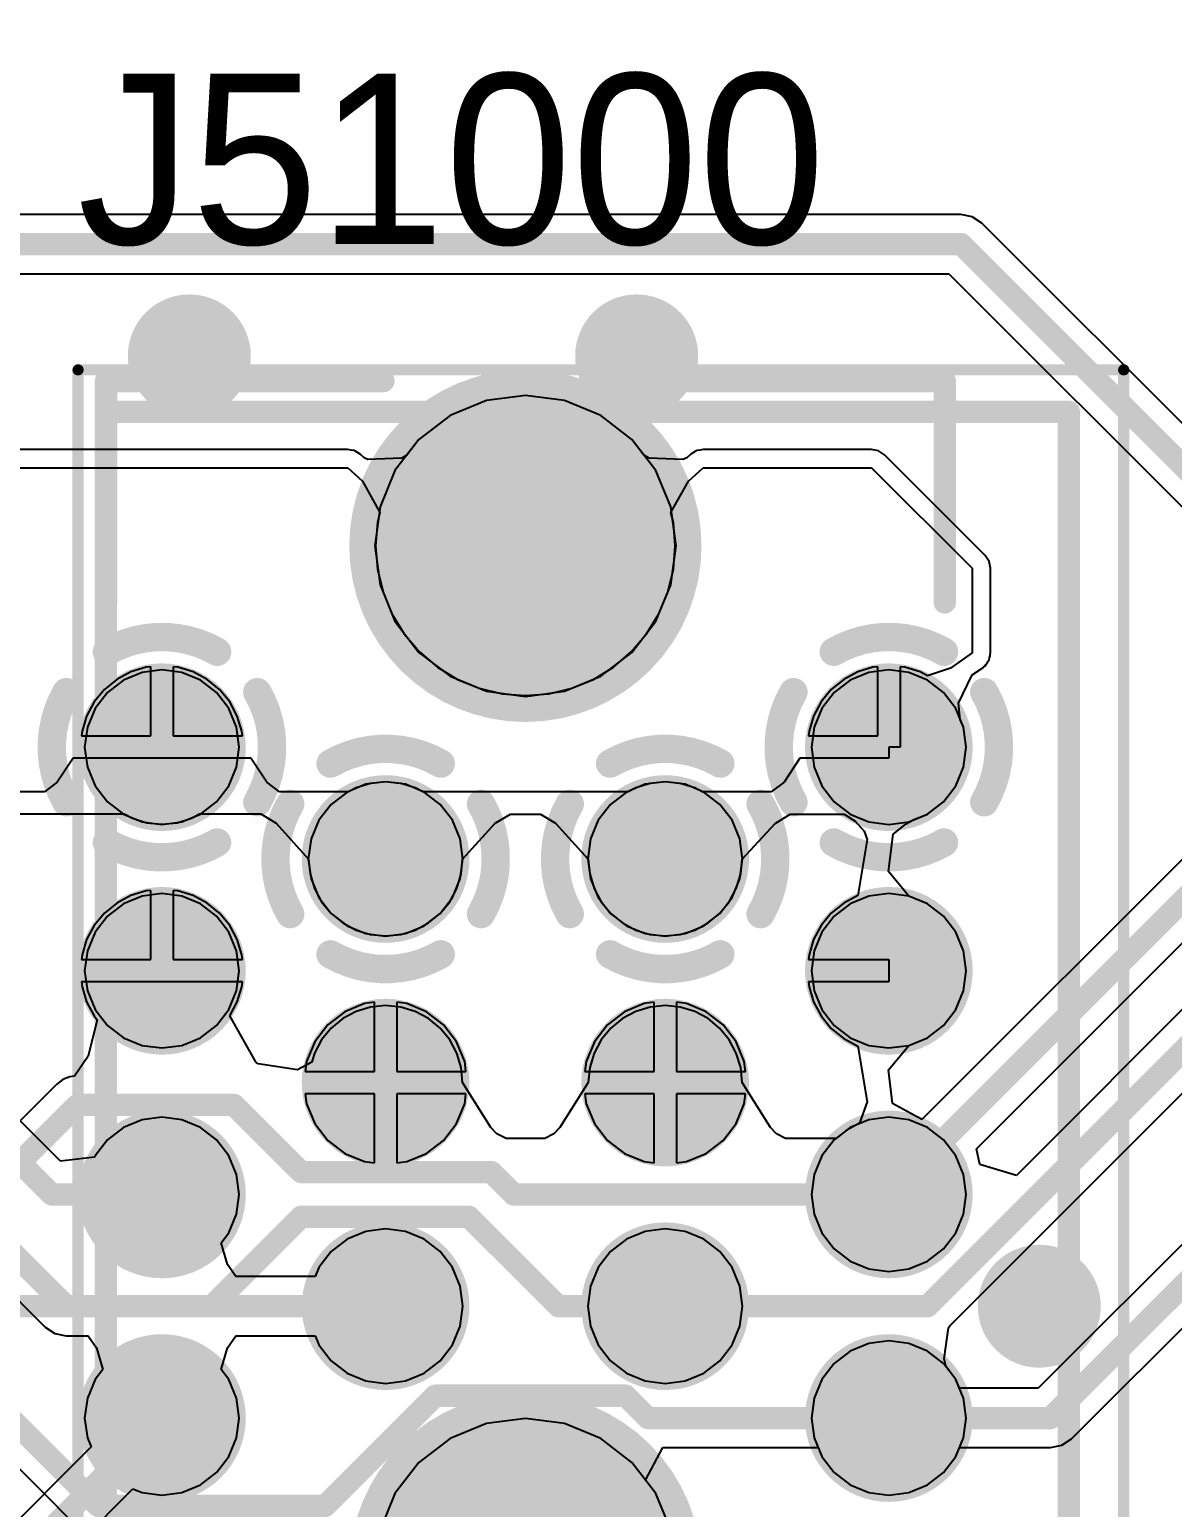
# Model space of a CAD drawing. Header units: millimetres. Extents: x 372 to 687, y 380 to 482.
# Drawn here: x 636.57 to 646.79, y 433.7 to 446.92 of the extents above; entities that cross this region are included whole.
import ezdxf

# ---------------------------------------------------------------- set-up
doc = ezdxf.new("R2010")
doc.units = ezdxf.units.MM
for name, color, linetype in [('BottomLayer', 5, 'Continuous'), ('BottomSolder', 6, 'Continuous'), ('InternalPlane1', 76, 'Continuous'), ('InternalPlane2', 16, 'Continuous'), ('Mechanical13', 56, 'Continuous'), ('Mechanical15', 56, 'Continuous'), ('MultiLayer', 9, 'Continuous'), ('PadHoleLayer', 156, 'Continuous'), ('TopLayer', 1, 'Continuous'), ('TopOverlay', 2, 'Continuous'), ('TopSolder', 216, 'Continuous'), ('ViaHoleLayer', 16, 'Continuous')]:
    doc.layers.add(name, color=color, linetype=linetype)

# ---------------------------------------------------------------- blocks, each defined once
blk = doc.blocks.new('PCI_E_______36P_337')
at = {"layer": 'BottomLayer'}
for points, const_width in [([(3.238, 3.245, 1), (3.763, 3.245, 1)], 0.525), ([(5.238, 3.245, 1), (5.763, 3.245, 1)], 0.525), ([(7.238, 3.245, 1), (7.763, 3.245, 1)], 0.525), ([(9.238, 3.245, 1), (9.763, 3.245, 1)], 0.525), ([(4.238, 1.245, 1), (4.763, 1.245, 1)], 0.525), ([(6.238, 1.245, 1), (6.763, 1.245, 1)], 0.525), ([(8.238, 1.245, 1), (8.763, 1.245, 1)], 0.525), ([(1.638, -0.005, 1), (2.663, -0.005, 1)], 1.025), ([(10.788, -0.005, 1), (11.813, -0.005, 1)], 1.025), ([(4.238, -1.255, 1), (4.763, -1.255, 1)], 0.525), ([(6.238, -1.255, 1), (6.763, -1.255, 1)], 0.525), ([(8.238, -1.255, 1), (8.763, -1.255, 1)], 0.525), ([(3.238, -3.255, 1), (3.763, -3.255, 1)], 0.525), ([(5.238, -3.255, 1), (5.763, -3.255, 1)], 0.525), ([(7.238, -3.255, 1), (7.763, -3.255, 1)], 0.525), ([(9.238, -3.255, 1), (9.763, -3.255, 1)], 0.525)]:
    blk.add_lwpolyline(points, format="xyb", close=True, dxfattribs=dict(at, const_width=const_width))
at = {"layer": 'BottomSolder'}
for points, const_width in [([(3.187, 3.245, 1), (3.814, 3.245, 1)], 0.627), ([(5.187, 3.245, 1), (5.814, 3.245, 1)], 0.627), ([(7.187, 3.245, 1), (7.814, 3.245, 1)], 0.627), ([(9.187, 3.245, 1), (9.814, 3.245, 1)], 0.627), ([(4.187, 1.245, 1), (4.814, 1.245, 1)], 0.627), ([(6.187, 1.245, 1), (6.814, 1.245, 1)], 0.627), ([(8.187, 1.245, 1), (8.814, 1.245, 1)], 0.627), ([(1.587, -0.005, 1), (2.714, -0.005, 1)], 1.127), ([(10.737, -0.005, 1), (11.864, -0.005, 1)], 1.127), ([(4.187, -1.255, 1), (4.814, -1.255, 1)], 0.627), ([(6.187, -1.255, 1), (6.814, -1.255, 1)], 0.627), ([(8.187, -1.255, 1), (8.814, -1.255, 1)], 0.627), ([(3.187, -3.255, 1), (3.814, -3.255, 1)], 0.627), ([(5.187, -3.255, 1), (5.814, -3.255, 1)], 0.627), ([(7.187, -3.255, 1), (7.814, -3.255, 1)], 0.627), ([(9.187, -3.255, 1), (9.814, -3.255, 1)], 0.627)]:
    blk.add_lwpolyline(points, format="xyb", close=True, dxfattribs=dict(at, const_width=const_width))
at = {"layer": 'InternalPlane1', "const_width": 0.254}
for points in [[(9.008, 4.098, -0.267949), (9.993, 4.098)], [(8.647, 2.752, -0.267949), (8.647, 3.737)], [(10.354, 3.737, -0.267949), (10.354, 2.752)], [(9.993, 2.392, -0.267949), (9.008, 2.392)], [(9.008, -2.402, -0.267949), (9.993, -2.402)], [(8.647, -3.748, -0.267949), (8.647, -2.763)], [(10.354, -2.763, -0.267949), (10.354, -3.748)], [(9.993, -4.108, -0.267949), (9.008, -4.108)]]:
    blk.add_lwpolyline(points, format="xyb", dxfattribs=at)
at = {"layer": 'InternalPlane1'}
for points, const_width in [([(8.944, 4.098, 1), (9.071, 4.098, 1)], 0.127), ([(9.929, 4.098, 1), (10.056, 4.098, 1)], 0.127), ([(3.125, 3.245, 1), (3.875, 3.245, 1)], 0.75), ([(5.125, 3.245, 1), (5.875, 3.245, 1)], 0.75), ([(7.125, 3.245, 1), (7.875, 3.245, 1)], 0.75), ([(8.584, 3.737, 1), (8.711, 3.737, 1)], 0.127), ([(10.29, 3.737, 1), (10.417, 3.737, 1)], 0.127), ([(8.584, 2.752, 1), (8.711, 2.752, 1)], 0.127), ([(10.29, 2.752, 1), (10.417, 2.752, 1)], 0.127), ([(8.944, 2.392, 1), (9.071, 2.392, 1)], 0.127), ([(9.929, 2.392, 1), (10.056, 2.392, 1)], 0.127), ([(4.125, 1.245, 1), (4.875, 1.245, 1)], 0.75), ([(6.125, 1.245, 1), (6.875, 1.245, 1)], 0.75), ([(8.125, 1.245, 1), (8.875, 1.245, 1)], 0.75), ([(1.363, -0.005, 1), (2.938, -0.005, 1)], 1.575), ([(10.513, -0.005, 1), (12.088, -0.005, 1)], 1.575), ([(4.125, -1.255, 1), (4.875, -1.255, 1)], 0.75), ([(6.125, -1.255, 1), (6.875, -1.255, 1)], 0.75), ([(8.125, -1.255, 1), (8.875, -1.255, 1)], 0.75), ([(8.944, -2.402, 1), (9.071, -2.402, 1)], 0.127), ([(9.929, -2.402, 1), (10.056, -2.402, 1)], 0.127), ([(3.125, -3.255, 1), (3.875, -3.255, 1)], 0.75), ([(5.125, -3.255, 1), (5.875, -3.255, 1)], 0.75), ([(7.125, -3.255, 1), (7.875, -3.255, 1)], 0.75), ([(8.584, -2.763, 1), (8.711, -2.763, 1)], 0.127), ([(10.29, -2.763, 1), (10.417, -2.763, 1)], 0.127), ([(8.584, -3.748, 1), (8.711, -3.748, 1)], 0.127), ([(10.29, -3.748, 1), (10.417, -3.748, 1)], 0.127), ([(8.944, -4.108, 1), (9.071, -4.108, 1)], 0.127), ([(9.929, -4.108, 1), (10.056, -4.108, 1)], 0.127)]:
    blk.add_lwpolyline(points, format="xyb", close=True, dxfattribs=dict(at, const_width=const_width))
at = {"layer": 'InternalPlane2'}
for points, const_width in [([(3.125, 3.245, 1), (3.875, 3.245, 1)], 0.75), ([(5.125, 3.245, 1), (5.875, 3.245, 1)], 0.75), ([(7.125, 3.245, 1), (7.875, 3.245, 1)], 0.75), ([(9.125, 3.245, 1), (9.875, 3.245, 1)], 0.75), ([(7.944, 2.098, 1), (8.071, 2.098, 1)], 0.127), ([(8.929, 2.098, 1), (9.056, 2.098, 1)], 0.127), ([(4.125, 1.245, 1), (4.875, 1.245, 1)], 0.75), ([(6.125, 1.245, 1), (6.875, 1.245, 1)], 0.75), ([(7.584, 1.737, 1), (7.711, 1.737, 1)], 0.127), ([(9.29, 1.737, 1), (9.417, 1.737, 1)], 0.127), ([(1.363, -0.005, 1), (2.938, -0.005, 1)], 1.575), ([(10.513, -0.005, 1), (12.088, -0.005, 1)], 1.575), ([(7.584, 0.752, 1), (7.711, 0.752, 1)], 0.127), ([(9.29, 0.752, 1), (9.417, 0.752, 1)], 0.127), ([(7.944, 0.392, 1), (8.071, 0.392, 1)], 0.127), ([(8.929, 0.392, 1), (9.056, 0.392, 1)], 0.127), ([(7.944, -0.402, 1), (8.071, -0.402, 1)], 0.127), ([(8.929, -0.402, 1), (9.056, -0.402, 1)], 0.127), ([(4.125, -1.255, 1), (4.875, -1.255, 1)], 0.75), ([(6.125, -1.255, 1), (6.875, -1.255, 1)], 0.75), ([(7.584, -0.763, 1), (7.711, -0.763, 1)], 0.127), ([(9.29, -0.763, 1), (9.417, -0.763, 1)], 0.127), ([(7.584, -1.748, 1), (7.711, -1.748, 1)], 0.127), ([(9.29, -1.748, 1), (9.417, -1.748, 1)], 0.127), ([(7.944, -2.108, 1), (8.071, -2.108, 1)], 0.127), ([(8.929, -2.108, 1), (9.056, -2.108, 1)], 0.127), ([(3.125, -3.255, 1), (3.875, -3.255, 1)], 0.75), ([(5.125, -3.255, 1), (5.875, -3.255, 1)], 0.75), ([(7.125, -3.255, 1), (7.875, -3.255, 1)], 0.75), ([(9.125, -3.255, 1), (9.875, -3.255, 1)], 0.75)]:
    blk.add_lwpolyline(points, format="xyb", close=True, dxfattribs=dict(at, const_width=const_width))
at = {"layer": 'InternalPlane2', "const_width": 0.254}
for points in [[(8.008, 2.098, -0.267949), (8.993, 2.098)], [(7.647, 0.752, -0.267949), (7.647, 1.737)], [(9.354, 1.737, -0.267949), (9.354, 0.752)], [(8.993, 0.392, -0.267949), (8.008, 0.392)], [(8.008, -0.402, -0.267949), (8.993, -0.402)], [(7.647, -1.748, -0.267949), (7.647, -0.763)], [(9.354, -0.763, -0.267949), (9.354, -1.748)], [(8.993, -2.108, -0.267949), (8.008, -2.108)]]:
    blk.add_lwpolyline(points, format="xyb", dxfattribs=at)
at = {"layer": 'Mechanical13', "const_width": 0.2}
for points in [[(-12.5, 3.747), (12.5, 3.747)], [(12.5, 3.747), (12.5, -4.864)], [(-12.5, -4.864), (12.5, -4.864)]]:
    blk.add_lwpolyline(points, dxfattribs=at)
at = {"layer": 'Mechanical13', "const_width": 0.1}
for points in [[(12.45, 3.747, 1), (12.55, 3.747, 1)], [(12.45, 3.747, 1), (12.55, 3.747, 1)], [(12.45, -4.864, 1), (12.55, -4.864, 1)], [(12.45, -4.864, 1), (12.55, -4.864, 1)]]:
    blk.add_lwpolyline(points, format="xyb", close=True, dxfattribs=at)
at = {"layer": 'Mechanical15', "const_width": 0.1}
for points in [[(-12.6, 3.995), (12.875, 3.995)], [(12.875, 3.995), (12.875, -5.355)], [(-12.6, -5.355), (12.875, -5.355)]]:
    blk.add_lwpolyline(points, dxfattribs=at)
at = {"layer": 'Mechanical15', "const_width": 0.05}
for points in [[(12.85, 3.995, 1), (12.9, 3.995, 1)], [(12.85, 3.995, 1), (12.9, 3.995, 1)], [(12.85, -5.355, 1), (12.9, -5.355, 1)], [(12.85, -5.355, 1), (12.9, -5.355, 1)]]:
    blk.add_lwpolyline(points, format="xyb", close=True, dxfattribs=at)
at = {"layer": 'MultiLayer'}
for points, const_width in [([(3.238, 3.245, 1), (3.763, 3.245, 1)], 0.525), ([(5.238, 3.245, 1), (5.763, 3.245, 1)], 0.525), ([(7.238, 3.245, 1), (7.763, 3.245, 1)], 0.525), ([(9.238, 3.245, 1), (9.763, 3.245, 1)], 0.525), ([(4.238, 1.245, 1), (4.763, 1.245, 1)], 0.525), ([(6.238, 1.245, 1), (6.763, 1.245, 1)], 0.525), ([(8.238, 1.245, 1), (8.763, 1.245, 1)], 0.525), ([(1.638, -0.005, 1), (2.663, -0.005, 1)], 1.025), ([(10.788, -0.005, 1), (11.813, -0.005, 1)], 1.025), ([(4.238, -1.255, 1), (4.763, -1.255, 1)], 0.525), ([(6.238, -1.255, 1), (6.763, -1.255, 1)], 0.525), ([(8.238, -1.255, 1), (8.763, -1.255, 1)], 0.525), ([(3.238, -3.255, 1), (3.763, -3.255, 1)], 0.525), ([(5.238, -3.255, 1), (5.763, -3.255, 1)], 0.525), ([(7.238, -3.255, 1), (7.763, -3.255, 1)], 0.525), ([(9.238, -3.255, 1), (9.763, -3.255, 1)], 0.525)]:
    blk.add_lwpolyline(points, format="xyb", close=True, dxfattribs=dict(at, const_width=const_width))
at = {"layer": 'PadHoleLayer'}
for points, const_width in [([(3.325, 3.245, 1), (3.675, 3.245, 1)], 0.35), ([(5.325, 3.245, 1), (5.675, 3.245, 1)], 0.35), ([(7.325, 3.245, 1), (7.675, 3.245, 1)], 0.35), ([(9.325, 3.245, 1), (9.675, 3.245, 1)], 0.35), ([(4.325, 1.245, 1), (4.675, 1.245, 1)], 0.35), ([(6.325, 1.245, 1), (6.675, 1.245, 1)], 0.35), ([(8.325, 1.245, 1), (8.675, 1.245, 1)], 0.35), ([(1.563, -0.005, 1), (2.738, -0.005, 1)], 1.175), ([(10.713, -0.005, 1), (11.888, -0.005, 1)], 1.175), ([(4.325, -1.255, 1), (4.675, -1.255, 1)], 0.35), ([(6.325, -1.255, 1), (6.675, -1.255, 1)], 0.35), ([(8.325, -1.255, 1), (8.675, -1.255, 1)], 0.35), ([(3.325, -3.255, 1), (3.675, -3.255, 1)], 0.35), ([(5.325, -3.255, 1), (5.675, -3.255, 1)], 0.35), ([(7.325, -3.255, 1), (7.675, -3.255, 1)], 0.35), ([(9.325, -3.255, 1), (9.675, -3.255, 1)], 0.35)]:
    blk.add_lwpolyline(points, format="xyb", close=True, dxfattribs=dict(at, const_width=const_width))
at = {"layer": 'TopLayer'}
for points, const_width in [([(3.238, 3.245, 1), (3.763, 3.245, 1)], 0.525), ([(5.238, 3.245, 1), (5.763, 3.245, 1)], 0.525), ([(7.238, 3.245, 1), (7.763, 3.245, 1)], 0.525), ([(9.238, 3.245, 1), (9.763, 3.245, 1)], 0.525), ([(4.238, 1.245, 1), (4.763, 1.245, 1)], 0.525), ([(6.238, 1.245, 1), (6.763, 1.245, 1)], 0.525), ([(8.238, 1.245, 1), (8.763, 1.245, 1)], 0.525), ([(1.638, -0.005, 1), (2.663, -0.005, 1)], 1.025), ([(10.788, -0.005, 1), (11.813, -0.005, 1)], 1.025), ([(4.238, -1.255, 1), (4.763, -1.255, 1)], 0.525), ([(6.238, -1.255, 1), (6.763, -1.255, 1)], 0.525), ([(8.238, -1.255, 1), (8.763, -1.255, 1)], 0.525), ([(3.238, -3.255, 1), (3.763, -3.255, 1)], 0.525), ([(5.238, -3.255, 1), (5.763, -3.255, 1)], 0.525), ([(7.238, -3.255, 1), (7.763, -3.255, 1)], 0.525), ([(9.238, -3.255, 1), (9.763, -3.255, 1)], 0.525)]:
    blk.add_lwpolyline(points, format="xyb", close=True, dxfattribs=dict(at, const_width=const_width))
at = {"layer": 'TopOverlay', "const_width": 0.2}
for points in [[(10.795, 3.745), (12.775, 3.745)], [(12.775, 3.745), (12.775, 1.265)], [(12.775, -1.275), (12.775, -3.755)], [(10.795, -3.755), (12.775, -3.755)]]:
    blk.add_lwpolyline(points, dxfattribs=at)
at = {"layer": 'TopOverlay', "const_width": 0.1}
for points in [[(10.745, 3.745, 1), (10.845, 3.745, 1)], [(12.725, 3.745, 1), (12.825, 3.745, 1)], [(12.725, 3.745, 1), (12.825, 3.745, 1)], [(12.725, 1.265, 1), (12.825, 1.265, 1)], [(12.725, -1.275, 1), (12.825, -1.275, 1)], [(10.745, -3.755, 1), (10.845, -3.755, 1)], [(12.725, -3.755, 1), (12.825, -3.755, 1)], [(12.725, -3.755, 1), (12.825, -3.755, 1)]]:
    blk.add_lwpolyline(points, format="xyb", close=True, dxfattribs=at)
at = {"layer": 'TopSolder'}
for points, const_width in [([(3.187, 3.245, 1), (3.814, 3.245, 1)], 0.627), ([(5.187, 3.245, 1), (5.814, 3.245, 1)], 0.627), ([(7.187, 3.245, 1), (7.814, 3.245, 1)], 0.627), ([(9.187, 3.245, 1), (9.814, 3.245, 1)], 0.627), ([(4.187, 1.245, 1), (4.814, 1.245, 1)], 0.627), ([(6.187, 1.245, 1), (6.814, 1.245, 1)], 0.627), ([(8.187, 1.245, 1), (8.814, 1.245, 1)], 0.627), ([(1.587, -0.005, 1), (2.714, -0.005, 1)], 1.127), ([(10.737, -0.005, 1), (11.864, -0.005, 1)], 1.127), ([(4.187, -1.255, 1), (4.814, -1.255, 1)], 0.627), ([(6.187, -1.255, 1), (6.814, -1.255, 1)], 0.627), ([(8.187, -1.255, 1), (8.814, -1.255, 1)], 0.627), ([(3.187, -3.255, 1), (3.814, -3.255, 1)], 0.627), ([(5.187, -3.255, 1), (5.814, -3.255, 1)], 0.627), ([(7.187, -3.255, 1), (7.814, -3.255, 1)], 0.627), ([(9.187, -3.255, 1), (9.814, -3.255, 1)], 0.627)]:
    blk.add_lwpolyline(points, format="xyb", close=True, dxfattribs=dict(at, const_width=const_width))

msp = doc.modelspace()

# ---------------------------------------------------------------- linework, layer by layer
at = {"layer": 'BottomLayer'}
for p, q in [((658.938, 450.213), (645.395, 436.67)), ((644.799, 435.325), (658.374, 448.899)), ((658.633, 447.807), (645.591, 434.766)), ((645.888, 434.313), (658.678, 447.103)), ((641.005, 443.647), (640.657, 443.601)), ((641.354, 443.601), (641.005, 443.647)), ((640.657, 443.601), (640.332, 443.467)), ((641.679, 443.467), (641.354, 443.601)), ((640.332, 443.467), (640.053, 443.253)), ((641.957, 443.253), (641.679, 443.467)), ((640.053, 443.253), (639.945, 443.112)), ((642.065, 443.112), (641.957, 443.253)), ((639.417, 443.163), (632.265, 443.163)), ((639.445, 443.158), (639.417, 443.163)), ((639.472, 443.154), (639.445, 443.158)), ((639.476, 443.152), (639.472, 443.154)), ((639.48, 443.151), (639.476, 443.152)), ((639.503, 443.135), (639.48, 443.151)), ((639.527, 443.121), (639.503, 443.135)), ((639.562, 443.089), (639.527, 443.121)), ((639.597, 443.074), (639.562, 443.089)), ((639.945, 443.112), (639.9, 443.085)), ((642.111, 443.085), (642.065, 443.112)), ((642.449, 443.089), (642.413, 443.074)), ((642.484, 443.121), (642.449, 443.089)), ((642.508, 443.135), (642.484, 443.121)), ((642.531, 443.151), (642.508, 443.135)), ((642.535, 443.152), (642.531, 443.151)), ((642.538, 443.154), (642.535, 443.152)), ((642.566, 443.158), (642.538, 443.154)), ((642.594, 443.163), (642.566, 443.158)), ((644.1, 443.163), (642.594, 443.163)), ((644.162, 443.151), (644.1, 443.163)), ((644.1, 443.163), (644.1, 443.163)), ((644.215, 443.115), (644.162, 443.151)), ((645.115, 442.215), (644.215, 443.115)), ((644.215, 443.115), (644.215, 443.115)), ((632.265, 443), (639.417, 443)), ((639.417, 443), (639.549, 442.88)), ((639.9, 443.085), (639.597, 443.074)), ((642.413, 443.074), (642.111, 443.085)), ((642.462, 442.88), (642.594, 443)), ((642.594, 443), (644.1, 443)), ((644.1, 443), (645, 442.1)), ((639.549, 442.88), (639.704, 442.6)), ((642.306, 442.6), (642.462, 442.88)), ((639.704, 442.6), (639.683, 442.51)), ((642.328, 442.51), (642.306, 442.6)), ((639.683, 442.51), (639.666, 442.3)), ((642.344, 442.3), (642.328, 442.51)), ((639.666, 442.3), (639.683, 442.091)), ((642.328, 442.091), (642.344, 442.3)), ((645.151, 442.162), (645.115, 442.215)), ((645.115, 442.215), (645.115, 442.215)), ((645.163, 442.1), (645.151, 442.162)), ((639.683, 442.091), (639.732, 441.887)), ((642.279, 441.887), (642.328, 442.091)), ((645, 442.1), (645, 441.345)), ((645.163, 441.345), (645.163, 442.1)), ((639.732, 441.887), (639.812, 441.693)), ((642.199, 441.693), (642.279, 441.887)), ((639.812, 441.693), (639.922, 441.513)), ((642.089, 441.513), (642.199, 441.693)), ((649.035, 441.655), (644.549, 437.169)), ((639.922, 441.513), (640.058, 441.354)), ((641.952, 441.354), (642.089, 441.513)), ((640.058, 441.354), (640.218, 441.217)), ((641.792, 441.217), (641.952, 441.354)), ((645, 441.345), (644.806, 441.208)), ((645.038, 436.908), (649.487, 441.358)), ((645.115, 441.229), (645.125, 441.244)), ((645.125, 441.244), (645.138, 441.257)), ((645.138, 441.257), (645.143, 441.27)), ((645.143, 441.27), (645.151, 441.282)), ((645.151, 441.282), (645.154, 441.3)), ((645.154, 441.3), (645.161, 441.317)), ((645.16, 441.331), (645.163, 441.345)), ((645.161, 441.317), (645.16, 441.331)), ((637.351, 441.106), (637.24, 441.016)), ((637.477, 441.174), (637.351, 441.106)), ((637.613, 441.215), (637.477, 441.174)), ((637.655, 441.219), (637.613, 441.215)), ((637.655, 440.601), (637.655, 441.219)), ((637.897, 441.215), (637.855, 441.219)), ((637.855, 441.219), (637.855, 440.601)), ((638.034, 441.174), (637.897, 441.215)), ((638.16, 441.106), (638.034, 441.174)), ((638.27, 441.016), (638.16, 441.106)), ((640.218, 441.217), (640.397, 441.107)), ((640.397, 441.107), (640.592, 441.027)), ((641.419, 441.027), (641.613, 441.107)), ((641.613, 441.107), (641.792, 441.217)), ((643.851, 441.106), (643.74, 441.016)), ((643.977, 441.174), (643.851, 441.106)), ((644.113, 441.215), (643.977, 441.174)), ((644.155, 441.219), (644.113, 441.215)), ((644.155, 440.601), (644.155, 441.219)), ((644.397, 441.215), (644.355, 441.219)), ((644.355, 441.219), (644.355, 440.501)), ((644.534, 441.174), (644.397, 441.215)), ((644.6, 441.138), (644.534, 441.174)), ((644.806, 441.208), (644.6, 441.138)), ((644.877, 440.893), (645.001, 441.146)), ((645.001, 441.146), (645.094, 441.211)), ((645.094, 441.211), (645.104, 441.221)), ((645.104, 441.221), (645.115, 441.229)), ((637.24, 441.016), (637.15, 440.905)), ((638.361, 440.905), (638.27, 441.016)), ((640.592, 441.027), (640.796, 440.978)), ((640.796, 440.978), (641.005, 440.961)), ((641.005, 440.961), (641.215, 440.978)), ((641.215, 440.978), (641.419, 441.027)), ((643.74, 441.016), (643.65, 440.905)), ((637.15, 440.905), (637.082, 440.779)), ((638.428, 440.779), (638.361, 440.905)), ((643.65, 440.905), (643.582, 440.779)), ((644.894, 440.749), (644.877, 440.893)), ((637.082, 440.779), (637.041, 440.643)), ((638.47, 440.643), (638.428, 440.779)), ((643.582, 440.779), (643.541, 440.643)), ((644.923, 440.679), (644.894, 440.749)), ((637.041, 440.643), (637.037, 440.601)), ((637.037, 440.601), (637.655, 440.601)), ((637.855, 440.601), (638.474, 440.601)), ((638.474, 440.601), (638.47, 440.643)), ((643.541, 440.643), (643.537, 440.601)), ((643.537, 440.601), (644.155, 440.601)), ((644.946, 440.5), (644.923, 440.679)), ((644.355, 440.501), (644.255, 440.501)), ((644.255, 440.501), (644.255, 440.401)), ((644.923, 440.322), (644.946, 440.5)), ((636.96, 440.401), (636.818, 440.188)), ((637.755, 440.401), (636.96, 440.401)), ((638.55, 440.401), (637.755, 440.401)), ((638.692, 440.188), (638.55, 440.401)), ((643.46, 440.401), (643.318, 440.188)), ((644.255, 440.401), (643.46, 440.401)), ((644.854, 440.155), (644.923, 440.322)), ((636.818, 440.188), (636.704, 440.1)), ((638.807, 440.1), (638.692, 440.188)), ((639.755, 440.189), (639.621, 440.176)), ((639.89, 440.176), (639.755, 440.189)), ((642.255, 440.189), (642.121, 440.176)), ((642.39, 440.176), (642.255, 440.189)), ((643.318, 440.188), (643.204, 440.1)), ((636.704, 440.1), (636, 440.1)), ((639.424, 440.1), (638.807, 440.1)), ((639.492, 440.136), (639.424, 440.1)), ((639.621, 440.176), (639.492, 440.136)), ((640.019, 440.136), (639.89, 440.176)), ((640.087, 440.1), (640.019, 440.136)), ((641.924, 440.1), (640.087, 440.1)), ((641.992, 440.136), (641.924, 440.1)), ((642.121, 440.176), (641.992, 440.136)), ((642.519, 440.136), (642.39, 440.176)), ((642.587, 440.1), (642.519, 440.136)), ((643.204, 440.1), (642.587, 440.1)), ((644.744, 440.012), (644.854, 440.155)), ((644.601, 439.902), (644.744, 440.012)), ((632.414, 439.907), (637.418, 439.904)), ((637.418, 439.904), (637.492, 439.865)), ((637.492, 439.865), (637.621, 439.825)), ((637.621, 439.825), (637.755, 439.812)), ((637.755, 439.812), (637.89, 439.825)), ((637.89, 439.825), (638.019, 439.865)), ((638.019, 439.865), (638.092, 439.904)), ((638.092, 439.904), (638.639, 439.904)), ((638.639, 439.904), (638.776, 439.82)), ((638.776, 439.82), (639.067, 439.5)), ((640.444, 439.5), (640.736, 439.82)), ((640.736, 439.82), (640.872, 439.902)), ((640.872, 439.902), (641.139, 439.902)), ((641.139, 439.902), (641.274, 439.82)), ((641.274, 439.82), (641.567, 439.5)), ((642.944, 439.5), (643.237, 439.819)), ((643.237, 439.819), (643.372, 439.9)), ((643.372, 439.9), (643.855, 439.9)), ((643.855, 439.9), (643.953, 439.837)), ((643.953, 439.837), (644.034, 439.75)), ((644.293, 439.721), (644.41, 439.814)), ((644.41, 439.814), (644.479, 439.852)), ((644.479, 439.852), (644.601, 439.902)), ((644.061, 439.673), (643.977, 439.174)), ((644.034, 439.75), (644.061, 439.673)), ((644.252, 439.387), (644.293, 439.721)), ((639.067, 439.5), (639.08, 439.366)), ((640.43, 439.366), (640.444, 439.5)), ((641.567, 439.5), (641.58, 439.366)), ((642.93, 439.366), (642.944, 439.5)), ((644.434, 439.168), (644.252, 439.387)), ((639.08, 439.366), (639.119, 439.237)), ((640.391, 439.237), (640.43, 439.366)), ((641.58, 439.366), (641.619, 439.237)), ((642.891, 439.237), (642.93, 439.366)), ((637.477, 439.174), (637.351, 439.106)), ((637.613, 439.215), (637.477, 439.174)), ((637.655, 439.219), (637.613, 439.215)), ((637.655, 438.6), (637.655, 439.219)), ((637.897, 439.215), (637.855, 439.219)), ((637.855, 439.219), (637.855, 438.6)), ((638.034, 439.174), (637.897, 439.215)), ((638.16, 439.106), (638.034, 439.174)), ((639.119, 439.237), (639.183, 439.118)), ((640.328, 439.118), (640.391, 439.237)), ((641.619, 439.237), (641.683, 439.118)), ((642.828, 439.118), (642.891, 439.237)), ((643.977, 439.174), (643.851, 439.106)), ((644.601, 439.099), (644.434, 439.168)), ((637.24, 439.016), (637.15, 438.905)), ((637.351, 439.106), (637.24, 439.016)), ((638.27, 439.016), (638.16, 439.106)), ((638.361, 438.905), (638.27, 439.016)), ((639.183, 439.118), (639.269, 439.014)), ((639.269, 439.014), (639.373, 438.928)), ((640.138, 438.928), (640.242, 439.014)), ((640.242, 439.014), (640.328, 439.118)), ((641.683, 439.118), (641.769, 439.014)), ((641.769, 439.014), (641.873, 438.928)), ((642.638, 438.928), (642.742, 439.014)), ((642.742, 439.014), (642.828, 439.118)), ((643.74, 439.016), (643.65, 438.905)), ((643.851, 439.106), (643.74, 439.016)), ((644.744, 438.989), (644.601, 439.099)), ((644.854, 438.846), (644.744, 438.989)), ((637.15, 438.905), (637.082, 438.779)), ((638.428, 438.779), (638.361, 438.905)), ((639.373, 438.928), (639.492, 438.865)), ((639.492, 438.865), (639.621, 438.825)), ((639.89, 438.825), (640.019, 438.865)), ((640.019, 438.865), (640.138, 438.928)), ((641.873, 438.928), (641.992, 438.865)), ((641.992, 438.865), (642.121, 438.825)), ((642.39, 438.825), (642.519, 438.865)), ((642.519, 438.865), (642.638, 438.928)), ((643.65, 438.905), (643.582, 438.779)), ((637.082, 438.779), (637.041, 438.643)), ((638.47, 438.643), (638.428, 438.779)), ((639.621, 438.825), (639.755, 438.812)), ((639.755, 438.812), (639.89, 438.825)), ((642.121, 438.825), (642.255, 438.812)), ((642.255, 438.812), (642.39, 438.825)), ((643.582, 438.779), (643.541, 438.643)), ((644.923, 438.679), (644.854, 438.846)), ((637.041, 438.643), (637.037, 438.6)), ((637.037, 438.6), (637.655, 438.6)), ((637.855, 438.6), (638.474, 438.6)), ((638.474, 438.6), (638.47, 438.643)), ((643.541, 438.643), (643.537, 438.6)), ((643.537, 438.6), (644.255, 438.6)), ((644.255, 438.6), (644.255, 438.4)), ((644.946, 438.5), (644.923, 438.679)), ((644.923, 438.322), (644.946, 438.5)), ((637.755, 438.4), (637.037, 438.4)), ((637.037, 438.4), (637.041, 438.358)), ((637.041, 438.358), (637.082, 438.222)), ((638.474, 438.4), (637.755, 438.4)), ((638.428, 438.222), (638.47, 438.358)), ((638.47, 438.358), (638.474, 438.4)), ((644.255, 438.4), (643.537, 438.4)), ((643.537, 438.4), (643.541, 438.358)), ((643.541, 438.358), (643.582, 438.222)), ((637.082, 438.222), (637.15, 438.096)), ((638.361, 438.096), (638.428, 438.222)), ((643.582, 438.222), (643.65, 438.096)), ((644.854, 438.155), (644.923, 438.322)), ((637.177, 438.062), (637.096, 437.738)), ((637.15, 438.096), (637.177, 438.062)), ((638.599, 437.68), (638.361, 438.096)), ((639.373, 438.073), (639.269, 437.987)), ((639.492, 438.136), (639.373, 438.073)), ((639.621, 438.176), (639.492, 438.136)), ((639.755, 438.189), (639.621, 438.176)), ((639.89, 438.176), (639.755, 438.189)), ((640.019, 438.136), (639.89, 438.176)), ((640.138, 438.073), (640.019, 438.136)), ((640.242, 437.987), (640.138, 438.073)), ((641.873, 438.073), (641.769, 437.987)), ((641.992, 438.136), (641.873, 438.073)), ((642.121, 438.176), (641.992, 438.136)), ((642.255, 438.189), (642.121, 438.176)), ((642.39, 438.176), (642.255, 438.189)), ((642.519, 438.136), (642.39, 438.176)), ((642.638, 438.073), (642.519, 438.136)), ((642.742, 437.987), (642.638, 438.073)), ((643.65, 438.096), (643.74, 437.985)), ((644.744, 438.012), (644.854, 438.155)), ((639.269, 437.987), (639.183, 437.883)), ((640.328, 437.883), (640.242, 437.987)), ((641.769, 437.987), (641.683, 437.883)), ((642.828, 437.883), (642.742, 437.987)), ((643.74, 437.985), (643.851, 437.895)), ((644.601, 437.902), (644.744, 438.012)), ((639.183, 437.883), (639.119, 437.764)), ((640.391, 437.764), (640.328, 437.883)), ((641.683, 437.883), (641.619, 437.764)), ((642.891, 437.764), (642.828, 437.883)), ((643.851, 437.895), (643.977, 437.827)), ((643.977, 437.827), (644.061, 437.327)), ((644.252, 437.614), (644.434, 437.833)), ((644.434, 437.833), (644.601, 437.902)), ((637.096, 437.738), (636.972, 437.559)), ((638.615, 437.668), (638.599, 437.68)), ((638.967, 437.614), (638.615, 437.668)), ((639.095, 437.683), (638.967, 437.614)), ((639.119, 437.764), (639.095, 437.683)), ((640.43, 437.635), (640.391, 437.764)), ((641.619, 437.764), (641.58, 437.635)), ((642.93, 437.635), (642.891, 437.764)), ((636.932, 437.553), (636.869, 437.527)), ((636.972, 437.559), (636.932, 437.553)), ((640.444, 437.5), (640.43, 437.635)), ((641.58, 437.635), (641.567, 437.5)), ((642.944, 437.5), (642.93, 437.635)), ((644.289, 437.313), (644.252, 437.614)), ((636.815, 437.485), (636.329, 437)), ((636.869, 437.527), (636.815, 437.485)), ((640.697, 437.098), (640.444, 437.5)), ((640.444, 437.5), (640.444, 437.5)), ((641.567, 437.5), (641.314, 437.098)), ((641.567, 437.5), (641.567, 437.5)), ((643.197, 437.098), (642.944, 437.5)), ((642.944, 437.5), (642.944, 437.5)), ((644.061, 437.327), (643.992, 437.136)), ((644.549, 437.169), (644.289, 437.313)), ((640.751, 437.043), (640.697, 437.098)), ((640.832, 437), (640.751, 437.043)), ((641.259, 437.043), (641.179, 437)), ((641.314, 437.098), (641.259, 437.043)), ((643.251, 437.043), (643.197, 437.098)), ((643.332, 437), (643.251, 437.043)), ((643.873, 437.073), (643.784, 437)), ((643.992, 437.136), (643.873, 437.073)), ((641.179, 437), (640.832, 437)), ((643.784, 437), (643.332, 437)), ((645.068, 436.767), (645.038, 436.908)), ((645.395, 436.67), (645.068, 436.767)), ((644.749, 435.03), (644.787, 435.307)), ((644.787, 435.307), (644.799, 435.325)), ((644.764, 434.963), (644.749, 435.03)), ((644.854, 434.846), (644.764, 434.963)), ((644.887, 434.766), (644.854, 434.846)), ((645.591, 434.766), (644.887, 434.766)), ((636.29, 434.235), (636.997, 433.528)), ((642.079, 433.944), (642.234, 434.235)), ((642.234, 434.235), (643.624, 434.235)), ((643.624, 434.235), (643.657, 434.155)), ((644.854, 434.155), (644.887, 434.235)), ((644.887, 434.235), (645.7, 434.235)), ((645.7, 434.235), (645.802, 434.256)), ((645.7, 434.235), (645.7, 434.235)), ((645.802, 434.256), (645.888, 434.313)), ((643.657, 434.155), (643.767, 434.012)), ((644.744, 434.012), (644.854, 434.155)), ((643.767, 434.012), (643.91, 433.902)), ((644.601, 433.902), (644.744, 434.012)), ((642.171, 433.824), (642.079, 433.944)), ((643.91, 433.902), (644.077, 433.833)), ((644.077, 433.833), (644.255, 433.81)), ((644.255, 433.81), (644.434, 433.833)), ((644.434, 433.833), (644.601, 433.902)), ((642.306, 433.499), (642.171, 433.824))]:
    msp.add_line(p, q, dxfattribs=at)
at = {"layer": 'BottomLayer', "const_width": 0.2}
for points in [[(644.6, 435.5), (659.2, 450.1)], [(645.7, 434.5), (658.82, 447.62)], [(644.255, 436.5), (649.3, 441.545)], [(636.2, 436.5), (637, 437.3)], [(637, 437.3), (638.4, 437.3)], [(638.4, 437.3), (639, 436.7)], [(639, 436.7), (640.7, 436.7)], [(640.7, 436.7), (640.9, 436.5)], [(640.9, 436.5), (644.255, 436.5)], [(638.2, 435.5), (639, 436.3)], [(639, 436.3), (640.5, 436.3)], [(640.5, 436.3), (641.3, 435.5)], [(612.255, 435.5), (638.2, 435.5)], [(641.3, 435.5), (642.255, 435.5)], [(642.255, 435.5), (644.6, 435.5)], [(639.215, 433.715), (640.2, 434.7)], [(640.2, 434.7), (641.9, 434.7)], [(641.9, 434.7), (642.1, 434.5)], [(636.4, 434.5), (637.185, 433.715)], [(642.1, 434.5), (644.255, 434.5)], [(644.255, 434.5), (645.7, 434.5)], [(637.185, 433.715), (639.215, 433.715)]]:
    msp.add_lwpolyline(points, dxfattribs=at)
at = {"layer": 'BottomLayer'}
for points, const_width in [([(637.85, 444, 1), (638.15, 444, 1)], 0.3), ([(641.85, 444, 1), (642.15, 444, 1)], 0.3), ([(636.95, 437.3, 1), (637.05, 437.3, 1)], 0.1), ([(636.95, 437.3, 1), (637.05, 437.3, 1)], 0.1), ([(638.35, 437.3, 1), (638.45, 437.3, 1)], 0.1), ([(638.35, 437.3, 1), (638.45, 437.3, 1)], 0.1), ([(638.95, 436.7, 1), (639.05, 436.7, 1)], 0.1), ([(638.95, 436.7, 1), (639.05, 436.7, 1)], 0.1), ([(640.65, 436.7, 1), (640.75, 436.7, 1)], 0.1), ([(640.65, 436.7, 1), (640.75, 436.7, 1)], 0.1), ([(640.85, 436.5, 1), (640.95, 436.5, 1)], 0.1), ([(640.85, 436.5, 1), (640.95, 436.5, 1)], 0.1), ([(644.205, 436.5, 1), (644.305, 436.5, 1)], 0.1), ([(644.205, 436.5, 1), (644.305, 436.5, 1)], 0.1), ([(638.95, 436.3, 1), (639.05, 436.3, 1)], 0.1), ([(638.95, 436.3, 1), (639.05, 436.3, 1)], 0.1), ([(640.45, 436.3, 1), (640.55, 436.3, 1)], 0.1), ([(640.45, 436.3, 1), (640.55, 436.3, 1)], 0.1), ([(645.45, 435.5, 1), (645.75, 435.5, 1)], 0.3), ([(638.15, 435.5, 1), (638.25, 435.5, 1)], 0.1), ([(638.15, 435.5, 1), (638.25, 435.5, 1)], 0.1), ([(641.25, 435.5, 1), (641.35, 435.5, 1)], 0.1), ([(641.25, 435.5, 1), (641.35, 435.5, 1)], 0.1), ([(642.205, 435.5, 1), (642.305, 435.5, 1)], 0.1), ([(642.205, 435.5, 1), (642.305, 435.5, 1)], 0.1), ([(644.55, 435.5, 1), (644.65, 435.5, 1)], 0.1), ([(644.55, 435.5, 1), (644.65, 435.5, 1)], 0.1), ([(640.15, 434.7, 1), (640.25, 434.7, 1)], 0.1), ([(640.15, 434.7, 1), (640.25, 434.7, 1)], 0.1), ([(641.85, 434.7, 1), (641.95, 434.7, 1)], 0.1), ([(641.85, 434.7, 1), (641.95, 434.7, 1)], 0.1), ([(642.05, 434.5, 1), (642.15, 434.5, 1)], 0.1), ([(642.05, 434.5, 1), (642.15, 434.5, 1)], 0.1), ([(644.205, 434.5, 1), (644.305, 434.5, 1)], 0.1), ([(644.205, 434.5, 1), (644.305, 434.5, 1)], 0.1), ([(645.65, 434.5, 1), (645.75, 434.5, 1)], 0.1), ([(645.65, 434.5, 1), (645.75, 434.5, 1)], 0.1), ([(637.135, 433.715, 1), (637.235, 433.715, 1)], 0.1), ([(637.135, 433.715, 1), (637.235, 433.715, 1)], 0.1), ([(639.165, 433.715, 1), (639.265, 433.715, 1)], 0.1), ([(639.165, 433.715, 1), (639.265, 433.715, 1)], 0.1)]:
    msp.add_lwpolyline(points, format="xyb", close=True, dxfattribs=dict(at, const_width=const_width))
at = {"layer": 'InternalPlane1', "const_width": 0.55}
for points in [[(637.725, 444, 1), (638.275, 444, 1)], [(641.725, 444, 1), (642.275, 444, 1)], [(645.325, 435.5, 1), (645.875, 435.5, 1)]]:
    msp.add_lwpolyline(points, format="xyb", close=True, dxfattribs=at)
at = {"layer": 'InternalPlane2', "const_width": 0.55}
for points in [[(637.725, 444, 1), (638.275, 444, 1)], [(641.725, 444, 1), (642.275, 444, 1)], [(645.325, 435.5, 1), (645.875, 435.5, 1)]]:
    msp.add_lwpolyline(points, format="xyb", close=True, dxfattribs=at)
at = {"layer": 'MultiLayer', "const_width": 0.3}
for points in [[(637.85, 444, 1), (638.15, 444, 1)], [(641.85, 444, 1), (642.15, 444, 1)], [(645.45, 435.5, 1), (645.75, 435.5, 1)]]:
    msp.add_lwpolyline(points, format="xyb", close=True, dxfattribs=at)
at = {"layer": 'TopLayer'}
for p, q in [((644.9, 445.265), (624.71, 445.265)), ((645.001, 445.245), (644.9, 445.265)), ((644.9, 445.265), (644.9, 445.265)), ((645.087, 445.187), (645.001, 445.245)), ((649.187, 441.087), (645.087, 445.187)), ((624.6, 444.735), (644.79, 444.735)), ((644.79, 444.735), (648.735, 440.79)), ((641.005, 443.647), (640.657, 443.601)), ((641.354, 443.601), (641.005, 443.647)), ((640.657, 443.601), (640.332, 443.467)), ((641.679, 443.467), (641.354, 443.601)), ((640.332, 443.467), (640.053, 443.253)), ((641.957, 443.253), (641.679, 443.467)), ((640.053, 443.253), (639.839, 442.974)), ((642.171, 442.974), (641.957, 443.253)), ((639.839, 442.974), (639.705, 442.649)), ((642.306, 442.649), (642.171, 442.974)), ((639.705, 442.649), (639.659, 442.3)), ((642.352, 442.3), (642.306, 442.649)), ((639.659, 442.3), (639.705, 441.952)), ((642.306, 441.952), (642.352, 442.3)), ((639.705, 441.952), (639.839, 441.627)), ((642.171, 441.627), (642.306, 441.952)), ((636.847, 436.798), (631.919, 441.726)), ((639.839, 441.627), (640.053, 441.348)), ((641.957, 441.348), (642.171, 441.627)), ((640.053, 441.348), (640.332, 441.134)), ((641.679, 441.134), (641.957, 441.348)), ((637.577, 441.168), (637.41, 441.099)), ((637.755, 441.191), (637.577, 441.168)), ((637.934, 441.168), (637.755, 441.191)), ((638.101, 441.099), (637.934, 441.168)), ((640.332, 441.134), (640.657, 441)), ((641.354, 441), (641.679, 441.134)), ((644.077, 441.168), (643.91, 441.099)), ((644.255, 441.191), (644.077, 441.168)), ((644.434, 441.168), (644.255, 441.191)), ((644.601, 441.099), (644.434, 441.168)), ((637.267, 440.989), (637.157, 440.846)), ((637.41, 441.099), (637.267, 440.989)), ((638.244, 440.989), (638.101, 441.099)), ((638.354, 440.846), (638.244, 440.989)), ((640.657, 441), (641.005, 440.954)), ((641.005, 440.954), (641.354, 441)), ((643.767, 440.989), (643.657, 440.846)), ((643.91, 441.099), (643.767, 440.989)), ((644.744, 440.989), (644.601, 441.099)), ((644.854, 440.846), (644.744, 440.989)), ((637.157, 440.846), (637.088, 440.679)), ((638.423, 440.679), (638.354, 440.846)), ((643.657, 440.846), (643.588, 440.679)), ((644.923, 440.679), (644.854, 440.846)), ((637.088, 440.679), (637.064, 440.5)), ((638.446, 440.5), (638.423, 440.679)), ((643.588, 440.679), (643.564, 440.5)), ((644.946, 440.5), (644.923, 440.679)), ((637.064, 440.5), (637.088, 440.322)), ((638.423, 440.322), (638.446, 440.5)), ((643.564, 440.5), (643.588, 440.322)), ((644.923, 440.322), (644.946, 440.5)), ((637.088, 440.322), (637.157, 440.155)), ((638.354, 440.155), (638.423, 440.322)), ((643.588, 440.322), (643.657, 440.155)), ((644.854, 440.155), (644.923, 440.322)), ((639.755, 440.191), (639.577, 440.168)), ((639.934, 440.168), (639.755, 440.191)), ((642.255, 440.191), (642.077, 440.168)), ((642.434, 440.168), (642.255, 440.191)), ((637.157, 440.155), (637.267, 440.012)), ((638.244, 440.012), (638.354, 440.155)), ((639.41, 440.099), (639.267, 439.989)), ((639.577, 440.168), (639.41, 440.099)), ((640.101, 440.099), (639.934, 440.168)), ((640.244, 439.989), (640.101, 440.099)), ((641.91, 440.099), (641.767, 439.989)), ((642.077, 440.168), (641.91, 440.099)), ((642.601, 440.099), (642.434, 440.168)), ((642.744, 439.989), (642.601, 440.099)), ((643.657, 440.155), (643.767, 440.012)), ((644.744, 440.012), (644.854, 440.155)), ((637.267, 440.012), (637.41, 439.902)), ((638.101, 439.902), (638.244, 440.012)), ((639.267, 439.989), (639.157, 439.846)), ((640.354, 439.846), (640.244, 439.989)), ((641.767, 439.989), (641.657, 439.846)), ((642.854, 439.846), (642.744, 439.989)), ((643.767, 440.012), (643.91, 439.902)), ((644.601, 439.902), (644.744, 440.012)), ((637.41, 439.902), (637.577, 439.833)), ((637.577, 439.833), (637.755, 439.81)), ((637.755, 439.81), (637.934, 439.833)), ((637.934, 439.833), (638.101, 439.902)), ((639.157, 439.846), (639.088, 439.679)), ((640.423, 439.679), (640.354, 439.846)), ((641.657, 439.846), (641.588, 439.679)), ((642.923, 439.679), (642.854, 439.846)), ((643.91, 439.902), (644.077, 439.833)), ((644.077, 439.833), (644.255, 439.81)), ((644.255, 439.81), (644.434, 439.833)), ((644.434, 439.833), (644.601, 439.902)), ((639.088, 439.679), (639.064, 439.5)), ((640.446, 439.5), (640.423, 439.679)), ((641.588, 439.679), (641.564, 439.5)), ((642.946, 439.5), (642.923, 439.679)), ((632.56, 439.465), (636.712, 435.313)), ((639.064, 439.5), (639.088, 439.322)), ((640.423, 439.322), (640.446, 439.5)), ((641.564, 439.5), (641.588, 439.322)), ((642.923, 439.322), (642.946, 439.5)), ((639.088, 439.322), (639.157, 439.155)), ((640.354, 439.155), (640.423, 439.322)), ((641.588, 439.322), (641.657, 439.155)), ((642.854, 439.155), (642.923, 439.322)), ((637.577, 439.168), (637.41, 439.099)), ((637.755, 439.191), (637.577, 439.168)), ((637.934, 439.168), (637.755, 439.191)), ((638.101, 439.099), (637.934, 439.168)), ((639.157, 439.155), (639.267, 439.012)), ((640.244, 439.012), (640.354, 439.155)), ((641.657, 439.155), (641.767, 439.012)), ((642.744, 439.012), (642.854, 439.155)), ((644.077, 439.168), (643.91, 439.099)), ((644.255, 439.191), (644.077, 439.168)), ((644.434, 439.168), (644.255, 439.191)), ((644.601, 439.099), (644.434, 439.168)), ((637.267, 438.989), (637.157, 438.846)), ((637.41, 439.099), (637.267, 438.989)), ((638.244, 438.989), (638.101, 439.099)), ((638.354, 438.846), (638.244, 438.989)), ((639.267, 439.012), (639.41, 438.902)), ((640.101, 438.902), (640.244, 439.012)), ((641.767, 439.012), (641.91, 438.902)), ((642.601, 438.902), (642.744, 439.012)), ((643.767, 438.989), (643.657, 438.846)), ((643.91, 439.099), (643.767, 438.989)), ((644.744, 438.989), (644.601, 439.099)), ((644.854, 438.846), (644.744, 438.989)), ((639.41, 438.902), (639.577, 438.833)), ((639.934, 438.833), (640.101, 438.902)), ((641.91, 438.902), (642.077, 438.833)), ((642.434, 438.833), (642.601, 438.902)), ((637.157, 438.846), (637.088, 438.679)), ((638.423, 438.679), (638.354, 438.846)), ((639.577, 438.833), (639.755, 438.81)), ((639.755, 438.81), (639.934, 438.833)), ((642.077, 438.833), (642.255, 438.81)), ((642.255, 438.81), (642.434, 438.833)), ((643.657, 438.846), (643.588, 438.679)), ((644.923, 438.679), (644.854, 438.846)), ((637.088, 438.679), (637.064, 438.5)), ((638.446, 438.5), (638.423, 438.679)), ((643.588, 438.679), (643.564, 438.5)), ((644.946, 438.5), (644.923, 438.679)), ((637.064, 438.5), (637.088, 438.322)), ((638.423, 438.322), (638.446, 438.5)), ((643.564, 438.5), (643.588, 438.322)), ((644.923, 438.322), (644.946, 438.5)), ((637.088, 438.322), (637.157, 438.155)), ((638.354, 438.155), (638.423, 438.322)), ((639.566, 438.207), (639.39, 438.134)), ((639.655, 438.219), (639.566, 438.207)), ((639.655, 437.6), (639.655, 438.219)), ((639.945, 438.207), (639.855, 438.219)), ((639.855, 438.219), (639.855, 437.6)), ((640.121, 438.134), (639.945, 438.207)), ((642.066, 438.207), (641.89, 438.134)), ((642.155, 438.219), (642.066, 438.207)), ((642.155, 437.6), (642.155, 438.219)), ((642.445, 438.207), (642.355, 438.219)), ((642.355, 438.219), (642.355, 437.6)), ((642.621, 438.134), (642.445, 438.207)), ((643.588, 438.322), (643.657, 438.155)), ((644.854, 438.155), (644.923, 438.322)), ((637.157, 438.155), (637.267, 438.012)), ((638.244, 438.012), (638.354, 438.155)), ((639.39, 438.134), (639.238, 438.018)), ((640.272, 438.018), (640.121, 438.134)), ((641.89, 438.134), (641.738, 438.018)), ((642.772, 438.018), (642.621, 438.134)), ((643.657, 438.155), (643.767, 438.012)), ((644.744, 438.012), (644.854, 438.155)), ((637.267, 438.012), (637.41, 437.902)), ((638.101, 437.902), (638.244, 438.012)), ((639.238, 438.018), (639.122, 437.866)), ((640.389, 437.866), (640.272, 438.018)), ((641.738, 438.018), (641.622, 437.866)), ((642.889, 437.866), (642.772, 438.018)), ((643.767, 438.012), (643.91, 437.902)), ((644.601, 437.902), (644.744, 438.012)), ((637.41, 437.902), (637.577, 437.833)), ((637.577, 437.833), (637.755, 437.81)), ((637.755, 437.81), (637.934, 437.833)), ((637.934, 437.833), (638.101, 437.902)), ((639.122, 437.866), (639.049, 437.69)), ((640.462, 437.69), (640.389, 437.866)), ((641.622, 437.866), (641.549, 437.69)), ((642.962, 437.69), (642.889, 437.866)), ((643.91, 437.902), (644.077, 437.833)), ((644.077, 437.833), (644.255, 437.81)), ((644.255, 437.81), (644.434, 437.833)), ((644.434, 437.833), (644.601, 437.902)), ((639.049, 437.69), (639.037, 437.6)), ((640.473, 437.6), (640.462, 437.69)), ((641.549, 437.69), (641.537, 437.6)), ((642.973, 437.6), (642.962, 437.69)), ((639.037, 437.6), (639.655, 437.6)), ((639.855, 437.6), (640.473, 437.6)), ((641.537, 437.6), (642.155, 437.6)), ((642.355, 437.6), (642.973, 437.6)), ((639.655, 437.4), (639.037, 437.4)), ((639.037, 437.4), (639.049, 437.311)), ((639.049, 437.311), (639.122, 437.135)), ((639.655, 436.782), (639.655, 437.4)), ((640.473, 437.4), (639.855, 437.4)), ((639.855, 437.4), (639.855, 436.782)), ((640.389, 437.135), (640.462, 437.311)), ((640.462, 437.311), (640.473, 437.4)), ((642.155, 437.4), (641.537, 437.4)), ((641.537, 437.4), (641.549, 437.311)), ((641.549, 437.311), (641.622, 437.135)), ((642.155, 436.782), (642.155, 437.4)), ((642.973, 437.4), (642.355, 437.4)), ((642.355, 437.4), (642.355, 436.782)), ((642.889, 437.135), (642.962, 437.311)), ((642.962, 437.311), (642.973, 437.4)), ((637.577, 437.168), (637.41, 437.099)), ((637.755, 437.191), (637.577, 437.168)), ((637.934, 437.168), (637.755, 437.191)), ((638.101, 437.099), (637.934, 437.168)), ((644.077, 437.168), (643.91, 437.099)), ((644.255, 437.191), (644.077, 437.168)), ((644.434, 437.168), (644.255, 437.191)), ((644.601, 437.099), (644.434, 437.168)), ((637.41, 437.099), (637.267, 436.989)), ((638.244, 436.989), (638.101, 437.099)), ((639.122, 437.135), (639.238, 436.983)), ((640.272, 436.983), (640.389, 437.135)), ((641.622, 437.135), (641.738, 436.983)), ((642.772, 436.983), (642.889, 437.135)), ((643.91, 437.099), (643.767, 436.989)), ((644.744, 436.989), (644.601, 437.099)), ((637.267, 436.989), (637.157, 436.846)), ((638.354, 436.846), (638.244, 436.989)), ((639.238, 436.983), (639.39, 436.867)), ((640.121, 436.867), (640.272, 436.983)), ((641.738, 436.983), (641.89, 436.867)), ((642.621, 436.867), (642.772, 436.983)), ((643.767, 436.989), (643.657, 436.846)), ((644.854, 436.846), (644.744, 436.989)), ((637.152, 436.833), (636.847, 436.798)), ((637.157, 436.846), (637.152, 436.833)), ((638.423, 436.679), (638.354, 436.846)), ((639.39, 436.867), (639.566, 436.794)), ((639.566, 436.794), (639.655, 436.782)), ((639.855, 436.782), (639.945, 436.794)), ((639.945, 436.794), (640.121, 436.867)), ((641.89, 436.867), (642.066, 436.794)), ((642.066, 436.794), (642.155, 436.782)), ((642.355, 436.782), (642.445, 436.794)), ((642.445, 436.794), (642.621, 436.867)), ((643.657, 436.846), (643.588, 436.679)), ((644.923, 436.679), (644.854, 436.846)), ((638.446, 436.5), (638.423, 436.679)), ((643.588, 436.679), (643.564, 436.5)), ((644.946, 436.5), (644.923, 436.679)), ((638.423, 436.322), (638.446, 436.5)), ((643.564, 436.5), (643.588, 436.322)), ((644.923, 436.322), (644.946, 436.5)), ((638.354, 436.155), (638.423, 436.322)), ((643.588, 436.322), (643.657, 436.155)), ((644.854, 436.155), (644.923, 436.322)), ((638.285, 436.066), (638.354, 436.155)), ((639.41, 436.099), (639.267, 435.989)), ((639.577, 436.168), (639.41, 436.099)), ((639.755, 436.191), (639.577, 436.168)), ((639.934, 436.168), (639.755, 436.191)), ((640.101, 436.099), (639.934, 436.168)), ((640.244, 435.989), (640.101, 436.099)), ((641.91, 436.099), (641.767, 435.989)), ((642.077, 436.168), (641.91, 436.099)), ((642.255, 436.191), (642.077, 436.168)), ((642.434, 436.168), (642.255, 436.191)), ((642.601, 436.099), (642.434, 436.168)), ((642.744, 435.989), (642.601, 436.099)), ((643.657, 436.155), (643.767, 436.012)), ((644.744, 436.012), (644.854, 436.155)), ((638.34, 435.873), (638.285, 436.066)), ((639.267, 435.989), (639.157, 435.846)), ((640.354, 435.846), (640.244, 435.989)), ((641.767, 435.989), (641.657, 435.846)), ((642.854, 435.846), (642.744, 435.989)), ((643.767, 436.012), (643.91, 435.902)), ((644.601, 435.902), (644.744, 436.012)), ((638.416, 435.766), (638.34, 435.873)), ((639.157, 435.846), (639.124, 435.766)), ((640.423, 435.679), (640.354, 435.846)), ((641.657, 435.846), (641.588, 435.679)), ((642.923, 435.679), (642.854, 435.846)), ((643.91, 435.902), (644.077, 435.833)), ((644.077, 435.833), (644.255, 435.81)), ((644.255, 435.81), (644.434, 435.833)), ((644.434, 435.833), (644.601, 435.902)), ((639.124, 435.766), (638.416, 435.766)), ((640.446, 435.5), (640.423, 435.679)), ((641.588, 435.679), (641.564, 435.5)), ((642.946, 435.5), (642.923, 435.679)), ((640.423, 435.322), (640.446, 435.5)), ((641.564, 435.5), (641.588, 435.322)), ((642.923, 435.322), (642.946, 435.5)), ((636.712, 435.313), (636.712, 435.313)), ((636.712, 435.313), (636.798, 435.256)), ((640.354, 435.155), (640.423, 435.322)), ((641.588, 435.322), (641.657, 435.155)), ((642.854, 435.155), (642.923, 435.322)), ((636.798, 435.256), (636.9, 435.235)), ((636.9, 435.235), (637.095, 435.235)), ((637.095, 435.235), (637.17, 435.127)), ((638.34, 435.127), (638.416, 435.235)), ((638.416, 435.235), (639.124, 435.235)), ((639.124, 435.235), (639.157, 435.155)), ((639.157, 435.155), (639.267, 435.012)), ((640.244, 435.012), (640.354, 435.155)), ((641.657, 435.155), (641.767, 435.012)), ((642.744, 435.012), (642.854, 435.155)), ((644.077, 435.168), (643.91, 435.099)), ((644.255, 435.191), (644.077, 435.168)), ((644.434, 435.168), (644.255, 435.191)), ((644.601, 435.099), (644.434, 435.168)), ((637.17, 435.127), (637.226, 434.935)), ((638.285, 434.935), (638.34, 435.127)), ((643.91, 435.099), (643.767, 434.989)), ((644.744, 434.989), (644.601, 435.099)), ((637.226, 434.935), (637.157, 434.846)), ((638.354, 434.846), (638.285, 434.935)), ((639.267, 435.012), (639.41, 434.902)), ((639.41, 434.902), (639.577, 434.833)), ((639.934, 434.833), (640.101, 434.902)), ((640.101, 434.902), (640.244, 435.012)), ((641.767, 435.012), (641.91, 434.902)), ((641.91, 434.902), (642.077, 434.833)), ((642.434, 434.833), (642.601, 434.902)), ((642.601, 434.902), (642.744, 435.012)), ((643.767, 434.989), (643.657, 434.846)), ((644.854, 434.846), (644.744, 434.989)), ((637.157, 434.846), (637.088, 434.679)), ((638.423, 434.679), (638.354, 434.846)), ((639.577, 434.833), (639.755, 434.81)), ((639.755, 434.81), (639.934, 434.833)), ((642.077, 434.833), (642.255, 434.81)), ((642.255, 434.81), (642.434, 434.833)), ((643.657, 434.846), (643.588, 434.679)), ((644.923, 434.679), (644.854, 434.846)), ((637.088, 434.679), (637.064, 434.5)), ((638.446, 434.5), (638.423, 434.679)), ((643.588, 434.679), (643.564, 434.5)), ((644.946, 434.5), (644.923, 434.679)), ((637.064, 434.5), (637.088, 434.322)), ((638.423, 434.322), (638.446, 434.5)), ((641.005, 434.497), (640.657, 434.451)), ((641.354, 434.451), (641.005, 434.497)), ((643.564, 434.5), (643.588, 434.322)), ((644.923, 434.322), (644.946, 434.5)), ((640.657, 434.451), (640.332, 434.317)), ((641.679, 434.317), (641.354, 434.451)), ((637.121, 434.241), (635.415, 432.535)), ((637.088, 434.322), (637.121, 434.241)), ((638.354, 434.155), (638.423, 434.322)), ((640.332, 434.317), (640.053, 434.103)), ((641.957, 434.103), (641.679, 434.317)), ((643.588, 434.322), (643.657, 434.155)), ((644.854, 434.155), (644.923, 434.322)), ((638.244, 434.012), (638.354, 434.155)), ((640.053, 434.103), (639.839, 433.824)), ((642.171, 433.824), (641.957, 434.103)), ((643.657, 434.155), (643.767, 434.012)), ((644.744, 434.012), (644.854, 434.155)), ((638.101, 433.902), (638.244, 434.012)), ((643.767, 434.012), (643.91, 433.902)), ((644.601, 433.902), (644.744, 434.012)), ((635.712, 432.083), (637.496, 433.866)), ((637.496, 433.866), (637.577, 433.833)), ((637.577, 433.833), (637.755, 433.81)), ((637.755, 433.81), (637.934, 433.833)), ((637.934, 433.833), (638.101, 433.902)), ((643.91, 433.902), (644.077, 433.833)), ((644.077, 433.833), (644.255, 433.81)), ((644.255, 433.81), (644.434, 433.833)), ((644.434, 433.833), (644.601, 433.902)), ((639.839, 433.824), (639.705, 433.499)), ((642.306, 433.499), (642.171, 433.824))]:
    msp.add_line(p, q, dxfattribs=at)
at = {"layer": 'TopLayer', "const_width": 0.2}
for points in [[(624.6, 445), (644.9, 445)], [(644.9, 445), (649, 440.9)], [(631, 442.27), (636.769, 436.5)], [(632.67, 439.73), (636.9, 435.5)], [(636.769, 436.5), (637.755, 436.5)], [(636.9, 435.5), (639.755, 435.5)], [(635.525, 432.27), (637.755, 434.5)]]:
    msp.add_lwpolyline(points, dxfattribs=at)
at = {"layer": 'TopLayer'}
for points, const_width in [([(644.85, 445, 1), (644.95, 445, 1)], 0.1), ([(644.85, 445, 1), (644.95, 445, 1)], 0.1), ([(637.85, 444, 1), (638.15, 444, 1)], 0.3), ([(641.85, 444, 1), (642.15, 444, 1)], 0.3), ([(636.719, 436.5, 1), (636.819, 436.5, 1)], 0.1), ([(636.719, 436.5, 1), (636.819, 436.5, 1)], 0.1), ([(637.705, 436.5, 1), (637.805, 436.5, 1)], 0.1), ([(645.45, 435.5, 1), (645.75, 435.5, 1)], 0.3), ([(636.85, 435.5, 1), (636.95, 435.5, 1)], 0.1), ([(636.85, 435.5, 1), (636.95, 435.5, 1)], 0.1), ([(639.705, 435.5, 1), (639.805, 435.5, 1)], 0.1), ([(637.705, 434.5, 1), (637.805, 434.5, 1)], 0.1)]:
    msp.add_lwpolyline(points, format="xyb", close=True, dxfattribs=dict(at, const_width=const_width))
at = {"layer": 'ViaHoleLayer', "const_width": 0.15}
for points in [[(637.925, 444, 1), (638.075, 444, 1)], [(641.925, 444, 1), (642.075, 444, 1)], [(645.525, 435.5, 1), (645.675, 435.5, 1)]]:
    msp.add_lwpolyline(points, format="xyb", close=True, dxfattribs=at)

# ---------------------------------------------------------------- block references
at = {"rotation": 90}
msp.add_blockref('PCI_E_______36P_337', (641, 431), dxfattribs=at)

# ---------------------------------------------------------------- texts
at = {"layer": 'TopOverlay'}
msp.add_text('J51000', height=1.524, dxfattribs=at).set_placement((637, 445))

doc.saveas('drawing.dxf')
